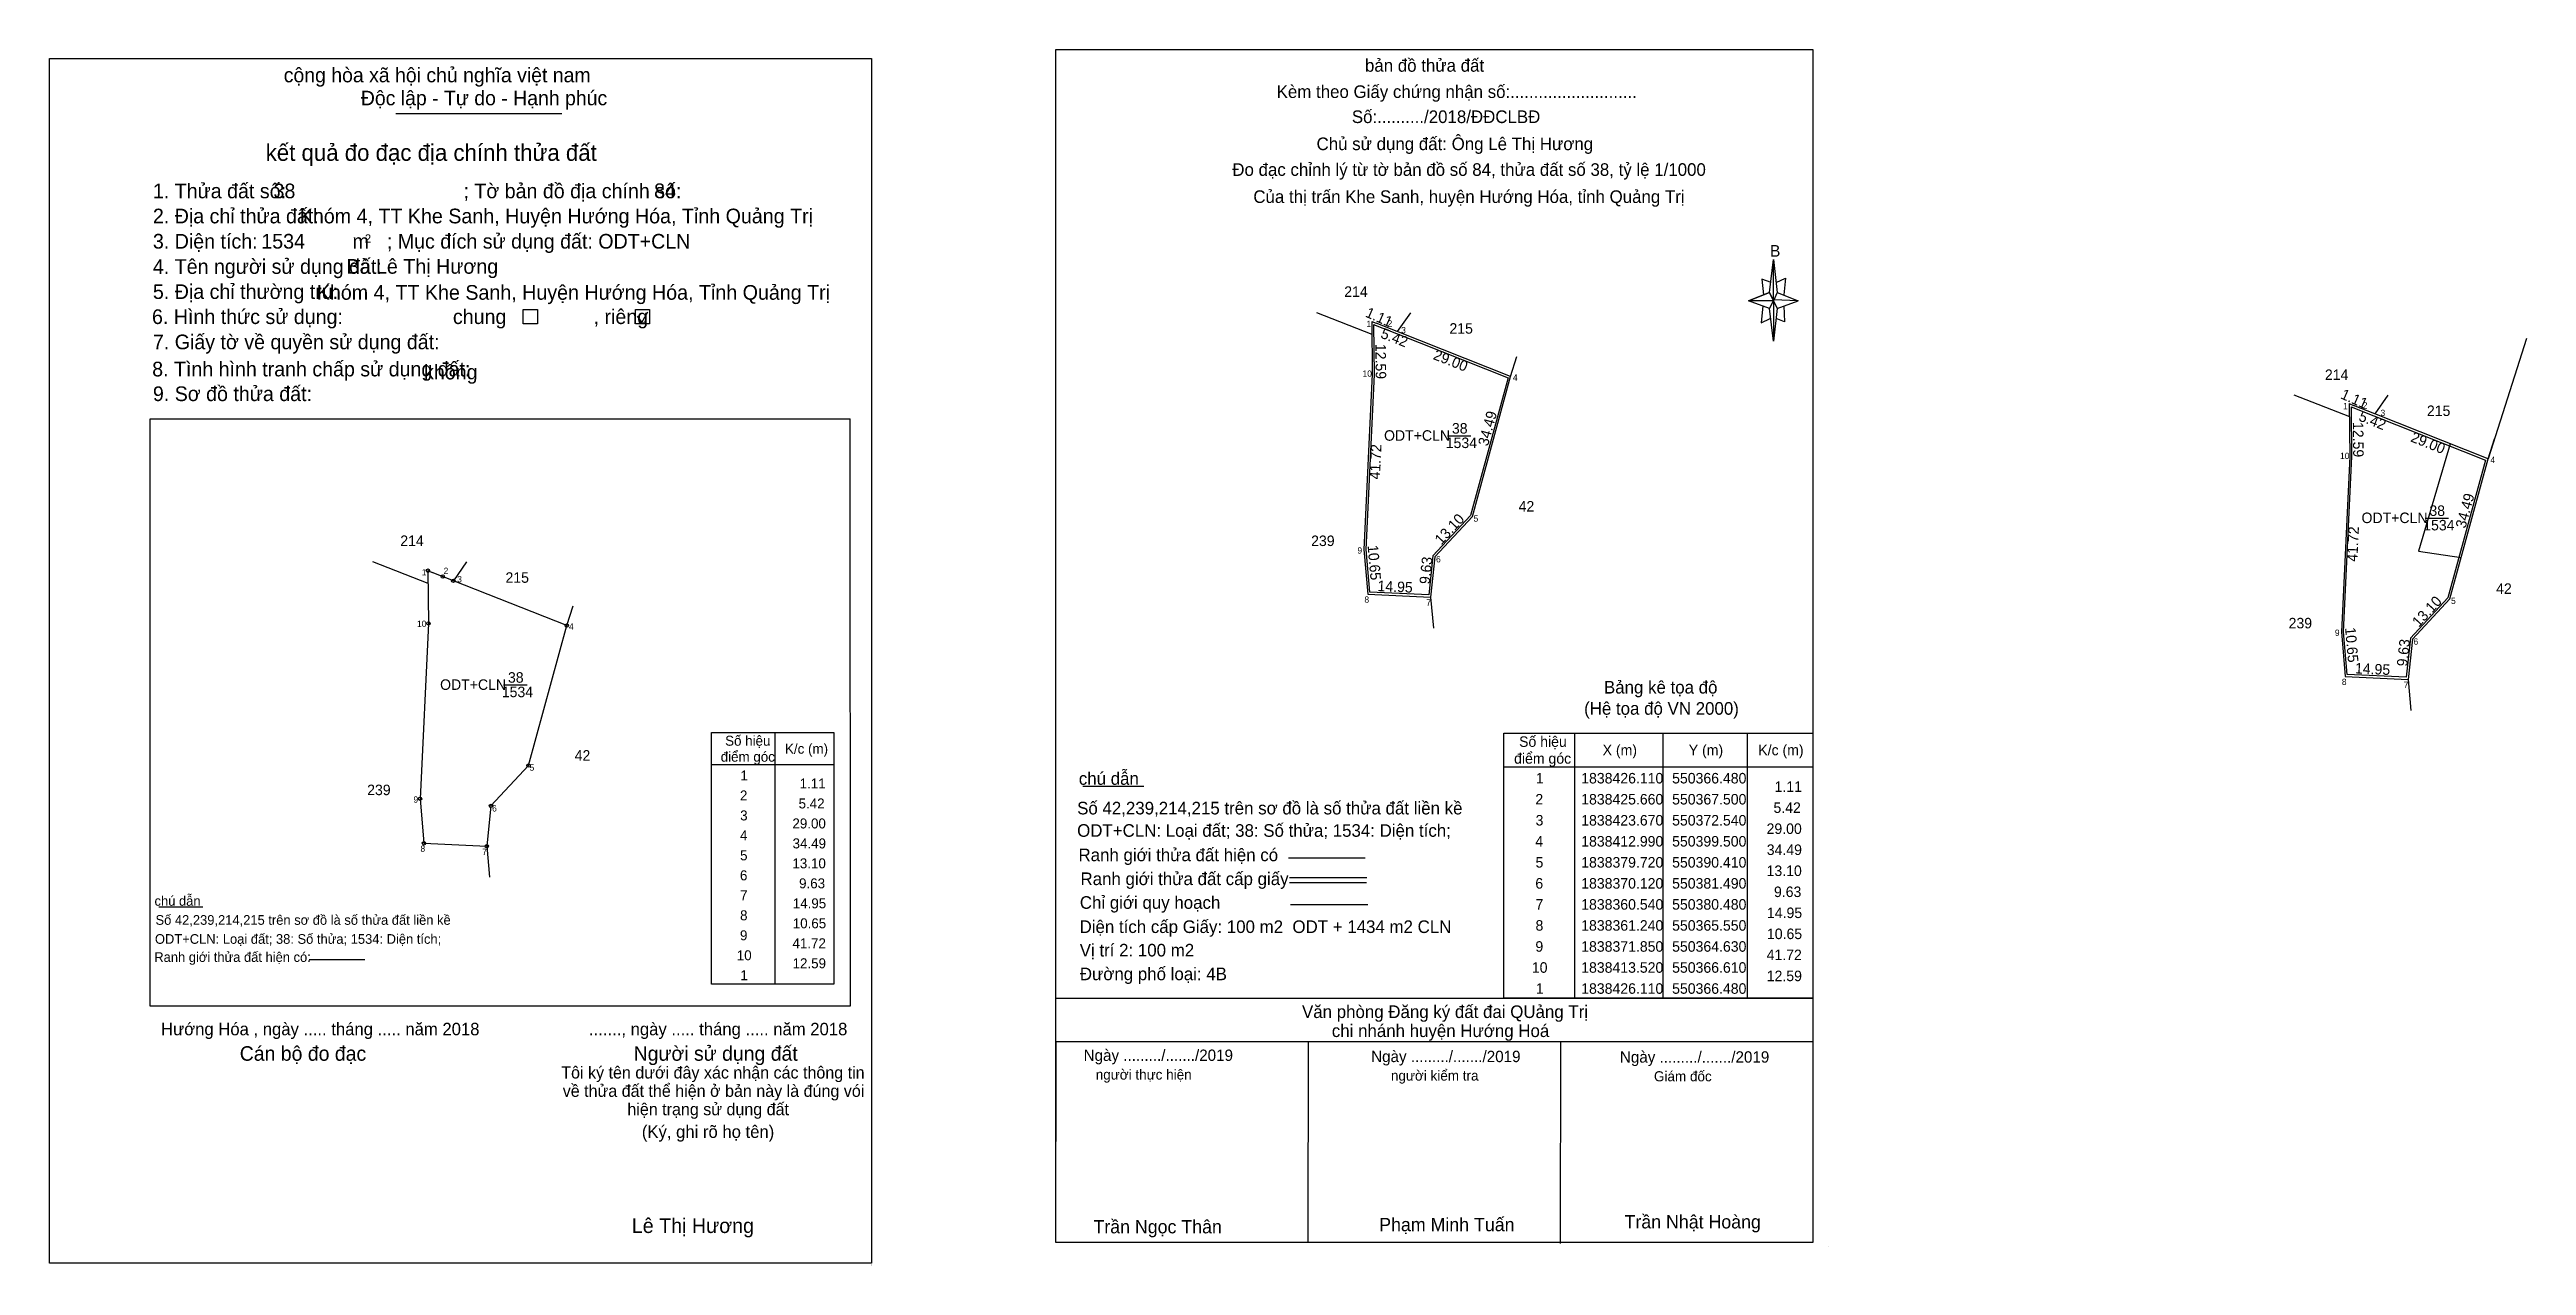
# Model space of a CAD drawing. Extents: x 549820 to 550409, y 1838221 to 1838510.
import ezdxf

# ---------------------------------------------------------------- set-up
doc = ezdxf.new("R2010")
doc.units = 0
for name, color, linetype in [('Level 1', 7, 'Continuous'), ('Level 10', 7, 'Continuous'), ('Level 17', 7, 'Continuous'), ('Level 2', 7, 'Continuous'), ('Level 5', 7, 'Continuous'), ('Level 52', 7, 'Continuous'), ('Level 6', 7, 'Continuous'), ('Level 63', 7, 'Continuous'), ('Level 7', 7, 'Continuous')]:
    doc.layers.add(name, color=color, linetype=linetype)

msp = doc.modelspace()

# ---------------------------------------------------------------- linework, layer by layer
at = {"layer": 'Level 1'}
for points in [[(550134.56, 1838444.91), (550134.88, 1838444.77), (550139.93, 1838442.78), (550166.47, 1838432.26), (550157.53, 1838399.54), (550148.58, 1838389.91), (550147.6, 1838380.63), (550133.58, 1838381.29), (550132.7, 1838391.43), (550134.68, 1838433.08)], [(550366.99, 1838425.34), (550367.31, 1838425.2), (550372.36, 1838423.21), (550398.9, 1838412.69), (550389.96, 1838379.97), (550381.01, 1838370.34), (550380.03, 1838361.06), (550366.01, 1838361.72), (550365.13, 1838371.86), (550367.11, 1838413.51)]]:
    msp.add_lwpolyline(points, close=True, dxfattribs=at)
at = {"layer": 'Level 10'}
for p, q in [((550134.05, 1838445.68), (550134.18, 1838433.09)), ((550134.05, 1838445.68), (550135.07, 1838445.23)), ((550140.11, 1838443.24), (550135.07, 1838445.23)), ((550167.07, 1838432.56), (550140.11, 1838443.24)), ((550134.18, 1838433.09), (550132.2, 1838391.42)), ((550157.98, 1838399.29), (550167.07, 1838432.56)), ((550353.32, 1838428.2), (550366.51, 1838423.08)), ((550375.69, 1838428.15), (550372.54, 1838423.67)), ((550366.48, 1838426.11), (550366.61, 1838413.52)), ((550366.48, 1838426.11), (550367.5, 1838425.66)), ((550372.54, 1838423.67), (550367.5, 1838425.66)), ((550399.5, 1838412.99), (550372.54, 1838423.67)), ((550399.5, 1838412.99), (550401.01, 1838417.73)), ((550366.61, 1838413.52), (550364.63, 1838371.85)), ((550390.41, 1838379.72), (550399.5, 1838412.99)), ((550149.06, 1838389.69), (550157.98, 1838399.29)), ((549909.6, 1838386.46), (549909.73, 1838373.87)), ((549909.6, 1838386.46), (549910.62, 1838386.01)), ((549915.66, 1838384.02), (549910.62, 1838386.01)), ((550132.2, 1838391.42), (550133.12, 1838380.81)), ((550149.06, 1838389.69), (550148.05, 1838380.11)), ((549942.62, 1838373.34), (549915.66, 1838384.02)), ((550133.12, 1838380.81), (550148.05, 1838380.11)), ((550381.49, 1838370.12), (550390.41, 1838379.72)), ((549909.73, 1838373.87), (549907.75, 1838332.2)), ((549933.53, 1838340.07), (549942.62, 1838373.34)), ((550364.63, 1838371.85), (550365.55, 1838361.24)), ((550381.49, 1838370.12), (550380.48, 1838360.54)), ((550365.55, 1838361.24), (550380.48, 1838360.54)), ((550380.48, 1838360.54), (550381.16, 1838353.16)), ((549992.14, 1838347.9), (549992.14, 1838288.07)), ((549924.61, 1838330.47), (549933.53, 1838340.07)), ((549907.75, 1838332.2), (549908.67, 1838321.59)), ((549924.61, 1838330.47), (549923.6, 1838320.89)), ((549908.67, 1838321.59), (549923.6, 1838320.89))]:
    msp.add_line(p, q, dxfattribs=at)
for centre in [(549909.61, 1838386.41), (549913.14, 1838385.02), (549915.66, 1838384.02), (549909.73, 1838373.87), (549942.62, 1838373.34), (549933.53, 1838340.07), (549907.75, 1838332.2), (549924.61, 1838330.47), (549908.67, 1838321.59), (549923.6, 1838320.89)]:
    msp.add_circle(centre, 0.4, dxfattribs=at)
at = {"layer": 'Level 17'}
for p, q in [((550065.37, 1838335.21), (550079.85, 1838335.21)), ((549845.61, 1838306.48), (549856.09, 1838306.48)), ((550058.89, 1838226.69), (550058.97, 1838274.53)), ((550118.89, 1838226.59), (550118.97, 1838274.43)), ((550178.89, 1838226.49), (550178.97, 1838274.33))]:
    msp.add_line(p, q, dxfattribs=at)
at = {"layer": 'Level 2'}
for p, q in [((549819.64, 1838508.2), (549819.64, 1838508.2)), ((549901.95, 1838495.07), (549941.47, 1838495.07)), ((550120.89, 1838447.77), (550134.08, 1838442.65)), ((550143.26, 1838447.72), (550140.11, 1838443.24)), ((550167.07, 1838432.56), (550168.58, 1838437.3)), ((549843.6, 1838422.51), (550009.98, 1838422.51)), ((549843.6, 1838282.84), (549843.6, 1838422.51)), ((550009.97, 1838422.5), (550009.98, 1838282.84)), ((549896.44, 1838388.55), (549909.63, 1838383.43)), ((549918.81, 1838388.5), (549915.66, 1838384.02)), ((550148.05, 1838380.11), (550148.73, 1838372.73)), ((549942.62, 1838373.34), (549944.13, 1838378.08)), ((549923.6, 1838320.89), (549924.28, 1838313.51)), ((550009.98, 1838282.84), (549843.6, 1838282.84)), ((550015.06, 1838221.81), (550015.06, 1838221.81))]:
    msp.add_line(p, q, dxfattribs=at)
msp.add_lwpolyline([(549819.64, 1838508.2), (550015.07, 1838508.2), (550015.07, 1838221.81), (549819.64, 1838221.81)], close=True, dxfattribs=at)
for points in [[(550152.07, 1838418.46), (550157.63, 1838418.46)], [(550384.5, 1838398.89), (550390.06, 1838398.89)], [(549927.62, 1838359.24), (549933.18, 1838359.24)]]:
    msp.add_lwpolyline(points, dxfattribs=at)
at = {"layer": 'Level 5'}
for p, q in [((550228.61, 1838452.53), (550229.61, 1838460.37)), ((550228.61, 1838452.53), (550223.61, 1838450.53)), ((550223.61, 1838450.53), (550228.61, 1838452.53)), ((550229.01, 1838454.93), (550226.81, 1838455.73)), ((550226.81, 1838455.73), (550227.21, 1838451.97)), ((550229.61, 1838450.53), (550228.61, 1838452.53)), ((550228.61, 1838452.53), (550230.41, 1838448.77)), ((550235.41, 1838450.53), (550229.61, 1838450.77)), ((550229.61, 1838450.77), (550229.61, 1838450.53)), ((550230.21, 1838454.93), (550232.41, 1838455.97)), ((550230.41, 1838452.53), (550235.41, 1838450.53)), ((550232.41, 1838455.97), (550232.01, 1838451.97)), ((550228.61, 1838448.77), (550223.61, 1838450.53)), ((550229.61, 1838450.53), (550223.61, 1838450.53)), ((550227.01, 1838449.33), (550226.61, 1838445.33)), ((550226.61, 1838445.33), (550228.81, 1838446.37)), ((550229.61, 1838450.53), (550230.41, 1838448.77)), ((550230.41, 1838448.77), (550229.61, 1838440.93)), ((550232.21, 1838445.57), (550230.21, 1838446.37)), ((550230.41, 1838448.77), (550235.41, 1838450.53)), ((550230.41, 1838448.77), (550235.41, 1838450.53)), ((550232.01, 1838449.33), (550232.21, 1838445.57))]:
    msp.add_line(p, q, dxfattribs=at)
for points in [[(550058.89, 1838510.29), (550238.89, 1838510.29)], [(550058.89, 1838226.69), (550058.89, 1838510.29)], [(550238.89, 1838510.29), (550238.89, 1838226.69)]]:
    msp.add_lwpolyline(points, dxfattribs=at)
for points in [[(550229.61, 1838460.37), (550230.41, 1838452.53), (550229.61, 1838450.53)], [(550229.61, 1838450.53), (550229.61, 1838440.93), (550228.61, 1838448.77)]]:
    msp.add_lwpolyline(points, close=True, dxfattribs=at)
at = {"layer": 'Level 52'}
for p, q in [((550408.62, 1838441.59), (550399.5, 1838412.99)), ((550390.49, 1838416.56), (550382.91, 1838391.08)), ((550382.91, 1838391.08), (550393.1, 1838389.55))]:
    msp.add_line(p, q, dxfattribs=at)
at = {"layer": 'Level 6'}
for p, q in [((550114.21, 1838318.13), (550132.49, 1838318.13)), ((550114.49, 1838313.49), (550132.89, 1838313.49)), ((550114.49, 1838312.29), (550132.77, 1838312.29)), ((549881.37, 1838293.96), (549894.6, 1838293.96)), ((550058.89, 1838284.77), (550238.89, 1838284.77)), ((550058.89, 1838274.45), (550238.89, 1838274.45)), ((550242.65, 1838225.65), (550242.65, 1838225.65)), ((550242.65, 1838225.65), (550242.65, 1838225.65)), ((550242.65, 1838225.65), (550242.65, 1838225.65))]:
    msp.add_line(p, q, dxfattribs=at)
msp.add_lwpolyline([(550238.89, 1838226.69), (550058.89, 1838226.69)], dxfattribs=at)
at = {"layer": 'Level 63'}
for p, q in [((550182.29, 1838347.77), (550182.29, 1838284.77)), ((550203.29, 1838347.77), (550203.29, 1838284.77)), ((550223.29, 1838347.77), (550223.29, 1838284.77)), ((549977.08, 1838340.3), (549992.14, 1838340.3)), ((549992.14, 1838340.3), (550006.12, 1838340.3)), ((550165.49, 1838339.77), (550238.89, 1838339.77)), ((550114.73, 1838307.01), (550133.13, 1838307.01))]:
    msp.add_line(p, q, dxfattribs=at)
for points in [[(549992.14, 1838288.07), (549977.08, 1838288.07), (549977.08, 1838347.9), (549992.14, 1838347.9)], [(549992.14, 1838347.9), (550006.12, 1838347.9), (550006.12, 1838288.07), (549992.14, 1838288.07)]]:
    msp.add_lwpolyline(points, dxfattribs=at)
msp.add_lwpolyline([(550165.49, 1838347.77), (550238.89, 1838347.77), (550238.89, 1838284.77), (550165.49, 1838284.77)], close=True, dxfattribs=at)
at = {"layer": 'Level 7'}
for p, q in [((549959.38, 1838446.92), (549960.5, 1838445.37)), ((549960.5, 1838445.37), (549961.87, 1838447.96))]:
    msp.add_line(p, q, dxfattribs=at)
for points in [[(549932.28, 1838448.46), (549935.67, 1838448.46), (549935.67, 1838445.12), (549932.28, 1838445.12)], [(549958.94, 1838448.46), (549962.33, 1838448.46), (549962.33, 1838445.12), (549958.94, 1838445.12)]]:
    msp.add_lwpolyline(points, close=True, dxfattribs=at)

# ---------------------------------------------------------------- texts
at = {"layer": 'Level 1'}
for s, height, p in [('1534', 2.5, (550151.64, 1838415.55)), ('1534', 2.5, (550384.07, 1838395.98)), ('1534', 2.5, (549927.18, 1838356.33)), ('Lê Thị Hương', 3.4947, (549958.1, 1838228.95))]:
    msp.add_text(s, height=height, dxfattribs=at).set_placement(p)
at = {"layer": 'Level 2'}
for s, height, p in [('cộng hòa xã hội chủ nghĩa việt nam', 3.4561, (549875.33, 1838502.5)), ('Độc lập - Tự do - Hạnh phúc', 3.4561, (549893.66, 1838497.04)), ('kết quả đo đạc địa chính thửa đất', 3.9504, (549871.04, 1838483.83)), ('1534', 3.495, (549869.99, 1838462.97)), ('38', 2.5, (550153.11, 1838418.99)), ('ODT+CLN ', 2.5, (550136.97, 1838417.29)), ('ODT+CLN ', 2.5, (550369.4, 1838397.72)), ('38', 2.5, (550385.54, 1838399.42)), ('239', 2.5, (550119.63, 1838392.26)), ('38', 2.5, (549928.65, 1838359.77)), ('ODT+CLN ', 2.5, (549912.51, 1838358.07)), ('239', 2.5, (549895.17, 1838333.04)), ('Hướng Hóa , ngày ..... tháng ..... năm 2018', 2.9626, (549846.15, 1838275.96)), ('......., ngày ..... tháng ..... năm 2018', 2.9626, (549947.91, 1838275.96)), ('Cán bộ đo đạc', 3.4563, (549864.87, 1838269.9)), ('Tôi ký tên dưới đây xác nhận các thông tin', 2.8553, (549941.32, 1838265.68)), ('Người sử dụng đất', 3.4561, (549958.53, 1838269.9)), ('về thửa đất thể hiện ở bản này là đúng vói', 2.8553, (549941.67, 1838261.32)), ('hiện trạng sử dụng đất', 2.8553, (549957.04, 1838256.95)), ('(Ký, ghi rõ họ tên)', 2.9626, (549960.48, 1838251.56)), ('.', 0.988, (550014.84, 1838221.24))]:
    msp.add_text(s, height=height, dxfattribs=at).set_placement(p)
at = {"layer": 'Level 5'}
for s, height, p in [('bản đồ thửa đất', 3, (550132.43, 1838505.02)), ('Kèm theo Giấy chứng nhận số:...........................', 3, (550111.43, 1838498.78)), ('Số:........../2018/ĐĐCLBĐ', 3, (550129.31, 1838492.82)), ('Chủ sử dụng đất: Ông Lê Thị Hương', 3, (550120.92, 1838486.38)), ('Đo đạc chỉnh lý từ tờ bản đồ số 84, thửa đất số 38, tỷ lệ 1/1000 ', 3, (550100.89, 1838480.26)), ('Của thị trấn Khe Sanh, huyện Hướng Hóa, tỉnh Quảng Trị', 3, (550105.89, 1838473.82)), ('B', 2.76, (550228.75, 1838461.06))]:
    msp.add_text(s, height=height, dxfattribs=at).set_placement(p)
at = {"layer": 'Level 6'}
for s, height, p in [('Bà Lê Thị Hương', 3.4947, (549890.25, 1838457)), ('Bảng kê tọa độ', 3, (550189.26, 1838357.2)), ('(Hệ tọa độ VN 2000)', 3, (550184.54, 1838352.16)), ('chú dẫn', 3, (550064.39, 1838335.5)), ('Số 42,239,214,215 trên sơ đồ là số thửa đất liền kề', 3, (550063.99, 1838328.46)), ('ODT+CLN: Loại đất; 38: Số thửa; 1534: Diện tích;', 3, (550063.99, 1838323.14)), ('Ranh giới thửa đất hiện có ', 3, (550064.31, 1838317.34)), ('chú dẫn', 2.301, (549844.6, 1838306.75)), ('Chỉ giới quy hoạch', 3, (550064.63, 1838306.02)), ('Ranh giới thửa đất cấp giấy', 3, (550064.79, 1838311.66)), ('Số 42,239,214,215 trên sơ đồ là số thửa đất liền kề', 2.2981, (549844.84, 1838302.22)), ('Diện tích cấp Giấy: 100 m2  ODT + 1434 m2 CLN', 3, (550064.57, 1838300.27)), ('ODT+CLN: Loại đất; 38: Số thửa; 1534: Diện tích;', 2.2981, (549844.7, 1838297.7)), ('Vị trí 2: 100 m2', 3, (550064.61, 1838294.69)), ('Ranh giới thửa đất hiện có:', 2.2981, (549844.55, 1838293.4)), ('Đường phố loại: 4B', 3, (550064.63, 1838289.05)), (' Văn phòng Đăng ký đất đai QUảng Trị', 3, (550116.35, 1838280.06)), ('chi nhánh huyện Hướng Hoá', 3, (550124.55, 1838275.54)), ('Ngày ........./......./2019', 2.7, (550065.53, 1838269.86)), ('Ngày ........./......./2019', 2.7, (550133.9, 1838269.58)), ('Ngày ........./......./2019', 2.7, (550193.05, 1838269.45)), ('người thực hiện', 2.4, (550068.41, 1838265.42)), ('người kiểm tra', 2.4, (550138.6, 1838265.18)), ('Giám đốc', 2.4, (550201.15, 1838265.01)), ('Phạm Minh Tuấn', 3.16, (550135.82, 1838229.38)), ('Trần Nhật Hoàng', 3.1598, (550194.16, 1838230.04)), ('Trần Ngọc Thân', 3.16, (550067.87, 1838228.87))]:
    msp.add_text(s, height=height, dxfattribs=at).set_placement(p)
at = {"layer": 'Level 63'}
for s, height, p in [('214', 2.5, (550127.5, 1838451.49)), (' 1', 1.5, (550132.23, 1838444.3)), (' 2', 1.5, (550137.26, 1838444.43)), ('215', 2.5, (550152.52, 1838442.74)), (' 3', 1.5, (550140.48, 1838442.85)), (' 10', 1.5, (550131.3, 1838432.5)), (' 4', 1.5, (550167.05, 1838431.57)), ('214', 2.5, (550360.69, 1838431.74)), (' 1', 1.5, (550364.45, 1838424.78)), (' 2', 1.5, (550369.14, 1838424.95)), (' 3', 1.5, (550373.36, 1838423.17)), ('215', 2.5, (550384.95, 1838423.17)), (' 10', 1.5, (550363.73, 1838412.93)), (' 4', 1.5, (550399.48, 1838412)), (' 5', 1.5, (550157.69, 1838398.06)), ('42', 2.5, (550168.97, 1838400.46)), ('214', 2.5, (549903.04, 1838392.27)), (' 9', 1.5, (550130.08, 1838390.47)), (' 1', 1.5, (549907.6, 1838385.26)), (' 2', 1.5, (549912.8, 1838385.63)), ('215', 2.5, (549928.06, 1838383.52)), (' 6', 1.5, (550148.77, 1838388.37)), (' 3', 1.5, (549916.02, 1838383.63)), (' 8', 1.5, (550131.74, 1838378.79)), (' 5', 1.5, (550390.12, 1838378.49)), ('42', 2.5, (550401.4, 1838380.89)), (' 10', 1.5, (549906.46, 1838373.04)), (' 7', 1.5, (550146.44, 1838378.06)), ('239', 2.5, (550352.06, 1838372.69)), (' 4', 1.5, (549942.59, 1838372.35)), (' 9', 1.5, (550362.51, 1838370.9)), (' 6', 1.5, (550381.2, 1838368.8)), (' 8', 1.5, (550364.17, 1838359.22)), (' 7', 1.5, (550378.87, 1838358.49)), ('Số hiệu', 2.374, (549980.29, 1838344.79)), ('K/c (m)', 2.374, (549994.53, 1838342.89)), ('Số hiệu', 2.5, (550169.08, 1838344.52)), ('X (m)', 2.5, (550188.95, 1838342.52)), ('Y (m)', 2.5, (550209.43, 1838342.52)), ('K/c (m)', 2.5, (550225.96, 1838342.52)), (' 5', 1.5, (549933.23, 1838338.84)), ('42', 2.5, (549944.51, 1838341.24)), ('điểm góc', 2.374, (549979.23, 1838340.99)), (' 1', 2.374, (549983.04, 1838336.53)), ('điểm góc', 2.5, (550167.9, 1838340.52)), (' 2', 2.374, (549982.93, 1838331.78)), ('1.11', 2.374, (549998, 1838334.63)), (' 2', 2.5, (550172.02, 1838330.82)), (' 1', 2.5, (550172.15, 1838335.82)), ('1838426.110', 2.5, (550183.85, 1838335.82)), ('1838425.660', 2.5, (550183.85, 1838330.82)), ('550366.480', 2.5, (550205.47, 1838335.82)), ('550367.500', 2.5, (550205.47, 1838330.82)), ('1.11', 2.5, (550229.84, 1838333.82)), (' 9', 1.5, (549905.62, 1838331.25)), (' 6', 1.5, (549924.31, 1838329.15)), (' 3', 2.374, (549982.98, 1838327.03)), ('29.00', 2.374, (549996.29, 1838325.13)), ('5.42', 2.374, (549997.76, 1838329.88)), (' 3', 2.5, (550172.08, 1838325.82)), ('1838423.670', 2.5, (550183.85, 1838325.82)), ('550372.540', 2.5, (550205.47, 1838325.82)), ('5.42', 2.5, (550229.57, 1838328.82)), (' 8', 1.5, (549907.28, 1838319.57)), (' 4', 2.374, (549982.92, 1838322.28)), ('34.49', 2.374, (549996.33, 1838320.38)), (' 4', 2.5, (550172.01, 1838320.82)), ('1838412.990', 2.5, (550183.85, 1838320.82)), ('550399.500', 2.5, (550205.47, 1838320.82)), ('29.00', 2.5, (550227.93, 1838323.82)), ('34.49', 2.5, (550227.97, 1838318.82)), (' 7', 1.5, (549921.98, 1838318.84)), (' 5', 2.374, (549982.96, 1838317.54)), (' 6', 2.374, (549982.93, 1838312.79)), ('13.10', 2.374, (549996.29, 1838315.64)), (' 5', 2.5, (550172.06, 1838315.82)), ('1838379.720', 2.5, (550183.85, 1838315.82)), ('550390.410', 2.5, (550205.47, 1838315.82)), ('13.10', 2.5, (550227.93, 1838313.82)), (' 7', 2.374, (549982.96, 1838308.04)), ('9.63', 2.374, (549997.87, 1838310.89)), (' 6', 2.5, (550172.02, 1838310.82)), ('1838370.120', 2.5, (550183.85, 1838310.82)), ('550381.490', 2.5, (550205.47, 1838310.82)), ('9.63', 2.5, (550229.69, 1838308.82)), (' 8', 2.374, (549982.96, 1838303.29)), ('14.95', 2.374, (549996.37, 1838306.14)), ('10.65', 2.374, (549996.37, 1838301.39)), (' 7', 2.5, (550172.06, 1838305.82)), ('1838360.540', 2.5, (550183.85, 1838305.82)), ('550380.480', 2.5, (550205.47, 1838305.82)), ('14.95', 2.5, (550228.02, 1838303.82)), (' 9', 2.374, (549982.94, 1838298.54)), ('41.72', 2.374, (549996.3, 1838296.64)), (' 9', 2.5, (550172.03, 1838295.82)), (' 8', 2.5, (550172.06, 1838300.82)), ('1838361.240', 2.5, (550183.85, 1838300.82)), ('1838371.850', 2.5, (550183.85, 1838295.82)), ('550365.550', 2.5, (550205.47, 1838300.82)), ('550364.630', 2.5, (550205.47, 1838295.82)), ('10.65', 2.5, (550228.02, 1838298.82)), (' 10', 2.374, (549982.18, 1838293.79)), ('12.59', 2.374, (549996.33, 1838291.89)), (' 10', 2.5, (550171.19, 1838290.82)), ('1838413.520', 2.5, (550183.85, 1838290.82)), ('550366.610', 2.5, (550205.47, 1838290.82)), ('41.72', 2.5, (550227.94, 1838293.82)), (' 1', 2.374, (549983.04, 1838289.05)), (' 1', 2.5, (550172.15, 1838285.82)), ('1838426.110', 2.5, (550183.85, 1838285.82)), ('550366.480', 2.5, (550205.47, 1838285.82)), ('12.59', 2.5, (550227.97, 1838288.82))]:
    msp.add_text(s, height=height, dxfattribs=at).set_placement(p)
for s, rotation, p in [('1.11', 336.19406, (550132.34, 1838446.85)), ('12.59', 270.59159, (550134.9, 1838440.31)), ('5.42', 338.45385, (550135.96, 1838441.85)), ('29.00', 338.38938, (550148.46, 1838436.75)), ('1.11', 336.19406, (550364.23, 1838427.43)), ('34.49', 74.71866, (550161.67, 1838415.87)), ('12.59', 270.59159, (550367.33, 1838421.73)), ('5.42', 338.45385, (550368.53, 1838422.16)), ('41.72', 87.27957, (550135.97, 1838408.06)), ('29.00', 338.38938, (550380.89, 1838417.18)), ('34.49', 74.71866, (550394.1, 1838396.3)), ('13.10', 47.10279, (550150.58, 1838392.39)), ('10.65', 274.95576, (550133.05, 1838392.39)), ('41.72', 87.27957, (550368.4, 1838388.49)), ('9.63', 83.98166, (550147.83, 1838383.1)), ('14.95', 357.31563, (550135.37, 1838381.56)), ('13.10', 47.10279, (550383.01, 1838372.82)), ('10.65', 274.95576, (550365.48, 1838372.82)), ('9.63', 83.98166, (550380.26, 1838363.53)), ('14.95', 357.31563, (550367.8, 1838361.99))]:
    msp.add_text(s, height=2.5, rotation=rotation, dxfattribs=at).set_placement(p)
at = {"layer": 'Level 7'}
for s, height, p in [('1. Thửa đất số:', 3.4888, (549844.22, 1838474.93)), ('38', 3.495, (549872.9, 1838474.93)), ('; Tờ bản đồ địa chính số:', 3.4888, (549918.07, 1838474.93)), ('84', 3.495, (549963.39, 1838474.97)), ('2. Địa chỉ thửa đất:', 3.4888, (549844.22, 1838468.97)), ('Khóm 4, TT Khe Sanh, Huyện Hướng Hóa, Tỉnh Quảng Trị', 3.4947, (549879.14, 1838468.97)), ('3. Diện tích:', 3.4888, (549844.22, 1838462.97)), ('m', 3.49, (549891.68, 1838462.97)), ('2', 1.99, (549894.62, 1838464.37)), ('; Mục đích sử dụng đất: ODT+CLN', 3.4853, (549899.86, 1838462.97)), ('4. Tên người sử dụng đất:', 3.4888, (549844.22, 1838456.97)), ('5. Địa chỉ thường trú:', 3.4888, (549844.22, 1838451)), ('Khóm 4, TT Khe Sanh, Huyện Hướng Hóa, Tỉnh Quảng Trị', 3.4947, (549883.19, 1838450.81)), ('6. Hình thức sử dụng:', 3.4888, (549844, 1838445.04)), ('chung                , riêng', 3.4888, (549915.56, 1838445.04)), ('7. Giấy tờ về quyền sử dụng đất:', 3.4888, (549844.22, 1838439.04)), ('8. Tình hình tranh chấp sử dụng đất: ', 3.4851, (549844.05, 1838432.59)), ('không', 3.489, (549908.7, 1838431.88)), ('9. Sơ đồ thửa đất:', 3.4888, (549844.22, 1838426.72))]:
    msp.add_text(s, height=height, dxfattribs=at).set_placement(p)

doc.saveas('drawing.dxf')
